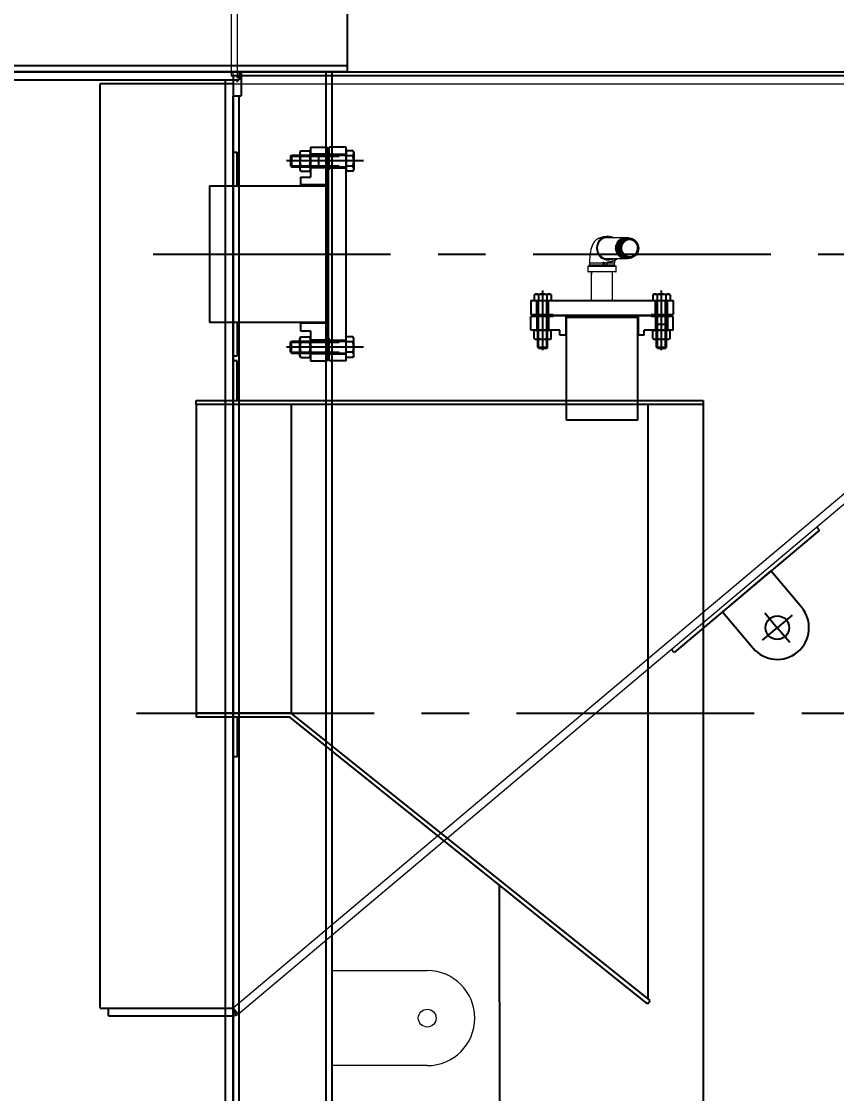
# Model space of a CAD drawing. Extents: x -1889 to 6398, y -470 to 1122.
# Drawn here: x 491.6 to 543, y 352.8 to 420.5 of the extents above; entities that cross this region are included whole.
import ezdxf

# ---------------------------------------------------------------- set-up
doc = ezdxf.new("R2010")
doc.units = 0
doc.header["$LTSCALE"] = 12
doc.header["$MEASUREMENT"] = 0
doc.header["$PDMODE"] = 33
doc.header["$PDSIZE"] = -0.5
for name, pattern in [('CENTER', [2, 1.25, -0.25, 0.25, -0.25]), ('HIDDEN', [0.375, 0.25, -0.125]), ('HIDDEN2', [0.1875, 0.125, -0.0625])]:
    doc.linetypes.add(name, pattern=pattern)
doc.layers.get('Defpoints').update_dxf_attribs({"linetype": 'CONTINUOUS'})
for name, color, linetype in [('12 PIPE', 7, 'CONTINUOUS'), ('3-4-10NC-HHBOLT', 32, 'CONTINUOUS'), ('3-4-10NC-HHNUT', 32, 'CONTINUOUS'), ('4 PIPE', 7, 'CONTINUOUS'), ('4-150-BLIND', 14, 'CONTINUOUS'), ('4-150-RFSO', 14, 'CONTINUOUS'), ('5-8-11NC-HHBOLT', 32, 'CONTINUOUS'), ('5-8-11NC-HHNUT', 32, 'CONTINUOUS'), ('6X20', 3, 'CONTINUOUS'), ('8 PIPE', 7, 'CONTINUOUS'), ('8-150-BLIND', 14, 'CONTINUOUS'), ('8-150-RFSO', 14, 'CONTINUOUS'), ('CENTER', 6, 'CENTER'), ('COVER', 3, 'CONTINUOUS'), ('DIM', 1, 'CONTINUOUS'), ('EXTERNALS', 3, 'CONTINUOUS'), ('REPAD', 7, 'CONTINUOUS'), ('SHELL', 40, 'CONTINUOUS'), ('stack conn.', 191, 'CONTINUOUS')]:
    doc.layers.add(name, color=color, linetype=linetype)
doc.layers.add('Equipment-AM_0', color=7, linetype='CONTINUOUS', lineweight=50)
doc.styles.add('ROMANS', font='ROMANS.shx', dxfattribs={"width": 0.85, "height": 5.76})
doc.styles.get("Standard").update_dxf_attribs({"font": 'sanss___.ttf'})
doc.dimstyles.get("Standard").update_dxf_attribs({"dimtxt": 0.18, "dimasz": 0.18, "dimexe": 0.18, "dimexo": 0.0625, "dimgap": 0.09, "dimtad": 0, "dimtih": 1, "dimtoh": 1, "dimdec": 4, "dimzin": 0, "dimdsep": 46, "dimtxsty": 'Standard', "dimcen": 0.09, "dimadec": 0, "dimazin": 0, "dimtfac": 1, "dimtdec": 4, "dimtofl": 0, "dimtmove": 0, "dimatfit": 3, "dimfxl": 1, "dimtolj": 1, "dimtzin": 0, "dimarcsym": 0})

# ---------------------------------------------------------------- blocks, each defined once
blk = doc.blocks.new('A$C6a165dd2')
at = {"layer": 'COVER'}
for p, q in [((0, -0.25), (0, -0.75)), ((-7.873, -59.617), (-7.873, -59.117))]:
    blk.add_line(p, q, dxfattribs=at)
at = {"layer": 'stack conn.', "lineweight": 18}
for p, q in [((-0.125, 19.75), (-0.125, -0.25)), ((0.25, 19.75), (0.25, -0.25)), ((60.5, -0.25), (0, -0.25)), ((0, -0.75), (60.5, -0.75)), ((60.25, -8.398), (0, -59.117)), ((60.572, -8.78), (0.322, -59.499))]:
    blk.add_line(p, q, dxfattribs=at)
at = {"layer": 'stack conn.'}
for p, q in [((60.625, -0.25), (-0.125, -0.25)), ((-8.408, -59.117), (-8.408, -0.75)), ((0, -0.75), (-8.408, -0.75)), ((-8.408, -59.117), (0, -59.117)), ((0.322, -59.499), (0, -59.117)), ((0, -59.117), (0.171, -59.586)), ((-7.873, -59.617), (0, -59.617))]:
    blk.add_line(p, q, dxfattribs=at)
at = {"layer": 'stack conn.', "linetype": 'HIDDEN2', "ltscale": 0.1}
blk.add_line((0.25, -0.25), (0.25, -0.75), dxfattribs=at)
at = {"layer": 'stack conn.', "lineweight": 18}
blk.add_arc((0, -59.117), 0.5, 270, 310.09095, dxfattribs=at)
blk = doc.blocks.new('*D195')
at = {"layer": 'Defpoints', "color": 0, "transparency": 16777216}
for p in [(667.645, 376.795), (1026.456, 376.795), (511.928, 273.295)]:
    blk.add_point(p, dxfattribs=at)
at = {"layer": 'DIM', "color": 0, "lineweight": -2, "transparency": 16777216}
for p, q in [((673.645, 376.795), (1029.456, 376.795)), ((1026.456, 371.035), (1026.456, 343.27)), ((1026.456, 279.055), (1026.456, 317.213)), ((517.928, 273.295), (1029.456, 273.295))]:
    blk.add_line(p, q, dxfattribs=at)
at = {"layer": 'DIM', "color": 0, "transparency": 16777216}
for points in [[(1025.496, 371.035), (1027.416, 371.035), (1026.456, 376.795)], [(1025.496, 279.055), (1027.416, 279.055), (1026.456, 273.295)]]:
    blk.add_solid(points, dxfattribs=at)
at = {"layer": 'DIM', "color": 0, "transparency": 16777216, "insert": (1026.456, 330.241), "char_height": 5.76, "attachment_point": 5, "style": 'ROMANS'}
blk.add_mtext('\\A1;8\'-7{\\H1x;\\S1/2;}"\\P [103 1/2]', dxfattribs=at)
blk = doc.blocks.new('*D201')
at = {"layer": 'Defpoints', "color": 0, "transparency": 16777216}
for p in [(673.777, 405.795), (511.928, 273.295), (1054.231, 273.295)]:
    blk.add_point(p, dxfattribs=at)
at = {"layer": 'DIM', "color": 0, "lineweight": -2, "transparency": 16777216}
for p, q in [((679.777, 405.795), (1057.231, 405.795)), ((1054.231, 400.035), (1054.231, 373.405)), ((1054.231, 279.055), (1054.231, 347.348)), ((517.928, 273.295), (1057.231, 273.295))]:
    blk.add_line(p, q, dxfattribs=at)
at = {"layer": 'DIM', "color": 0, "transparency": 16777216}
for points in [[(1053.271, 400.035), (1055.191, 400.035), (1054.231, 405.795)], [(1053.271, 279.055), (1055.191, 279.055), (1054.231, 273.295)]]:
    blk.add_solid(points, dxfattribs=at)
at = {"layer": 'DIM', "color": 0, "transparency": 16777216, "char_height": 5.76, "attachment_point": 5, "style": 'ROMANS'}
for s, insert in [('\\A1;11\'-0{\\H1x;\\S1/2;}"', (1054.231, 368.056)), ('\\A1;[132 1/2]', (1054.231, 355.028))]:
    blk.add_mtext(s, dxfattribs=dict(at, insert=insert))
blk = doc.blocks.new('*D205')
at = {"layer": 'Defpoints', "color": 0, "transparency": 16777216}
for p in [(504.928, 417.295), (1075.404, 417.295), (511.928, 273.295)]:
    blk.add_point(p, dxfattribs=at)
at = {"layer": 'DIM', "color": 0, "lineweight": -2, "transparency": 16777216}
for p, q in [((510.928, 417.295), (1078.404, 417.295)), ((1075.404, 411.535), (1075.404, 279.055)), ((517.928, 273.295), (1078.404, 273.295)), ((1075.404, 273.295), (1075.404, 260.498)), ((1075.404, 260.498), (1069.644, 260.498))]:
    blk.add_line(p, q, dxfattribs=at)
at = {"layer": 'DIM', "color": 0, "transparency": 16777216}
for points in [[(1074.444, 411.535), (1076.364, 411.535), (1075.404, 417.295)], [(1074.444, 279.055), (1076.364, 279.055), (1075.404, 273.295)]]:
    blk.add_solid(points, dxfattribs=at)
at = {"layer": 'DIM', "color": 0, "transparency": 16777216, "char_height": 5.76, "attachment_point": 5, "style": 'ROMANS'}
for s, insert in [('\\A1;12\'-0"', (1056.794, 264.887)), ('\\A1;[144]', (1056.794, 255.15))]:
    blk.add_mtext(s, dxfattribs=dict(at, insert=insert))
blk = doc.blocks.new('*D208')
at = {"layer": 'Defpoints', "color": 0, "transparency": 16777216}
for p in [(505.303, 488.668), (384.928, 465.163), (505.303, 417.295)]:
    blk.add_point(p, dxfattribs=at)
at = {"layer": 'DIM', "color": 0, "lineweight": -2, "transparency": 16777216}
for p, q in [((384.928, 471.163), (384.928, 491.668)), ((505.303, 423.295), (505.303, 491.668)), ((390.688, 488.668), (425.271, 488.668)), ((499.543, 488.668), (464.96, 488.668))]:
    blk.add_line(p, q, dxfattribs=at)
at = {"layer": 'DIM', "color": 0, "transparency": 16777216}
for points in [[(390.688, 489.628), (390.688, 487.708), (384.928, 488.668)], [(499.543, 489.628), (499.543, 487.708), (505.303, 488.668)]]:
    blk.add_solid(points, dxfattribs=at)
at = {"layer": 'DIM', "color": 0, "transparency": 16777216, "char_height": 5.76, "attachment_point": 5, "style": 'ROMANS'}
for s, insert in [('\\A1;10\'-0{\\H1x;\\S3/8;}"', (445.115, 496.348)), ('\\A1;[120 3/8]\\P(ROOF)', (445.115, 477.971))]:
    blk.add_mtext(s, dxfattribs=dict(at, insert=insert))
blk = doc.blocks.new('A$C5abb7c81')
at = {"layer": '3-4-10NC-HHBOLT'}
for p, q in [((-6.438, 1.608), (-6.525, 1.558)), ((-6.525, 1.558), (-6.525, 1.125)), ((-6.438, 1.608), (-5.312, 1.608)), ((-6.2, 1.558), (-6.2, 1.125)), ((-5.55, 1.558), (-5.55, 1.125)), ((-5.312, 1.608), (-5.225, 1.558)), ((-5.225, 1.558), (-5.225, 1.125)), ((5.312, 1.608), (5.225, 1.558)), ((5.225, 1.558), (5.225, 1.125)), ((6.438, 1.608), (5.312, 1.608)), ((5.55, 1.558), (5.55, 1.125)), ((6.2, 1.558), (6.2, 1.125)), ((6.438, 1.608), (6.525, 1.558)), ((6.525, 1.558), (6.525, 1.125)), ((-6.525, 1.125), (-5.225, 1.125)), ((-6.25, -2.315), (-6.25, 1.125)), ((-5.5, -2.315), (-5.5, 1.125)), ((6.525, 1.125), (5.225, 1.125)), ((5.5, -2.315), (5.5, 1.125)), ((6.25, -2.315), (6.25, 1.125)), ((-6.19, -0.625), (-5.56, -0.625)), ((-6.25, -2.315), (-5.5, -2.315)), ((-6.19, -2.375), (-6.25, -2.315)), ((-6.19, -2.375), (-5.56, -2.375)), ((-5.56, -2.375), (-5.5, -2.315)), ((5.56, -2.375), (5.5, -2.315)), ((6.25, -2.315), (5.5, -2.315)), ((6.19, -2.375), (5.56, -2.375)), ((6.19, -2.375), (6.25, -2.315))]:
    blk.add_line(p, q, dxfattribs=at)
at = {"layer": '3-4-10NC-HHBOLT', "linetype": 'HIDDEN'}
for p, q in [((-6.19, -2.315), (-6.19, 1.125)), ((-5.56, -2.315), (-5.56, 1.125)), ((5.56, -2.315), (5.56, 1.125)), ((6.19, -2.315), (6.19, 1.125))]:
    blk.add_line(p, q, dxfattribs=at)
at = {"layer": '3-4-10NC-HHBOLT'}
for centre, radius, start, end in [((-6.362, 1.32), 0.288, 55.61575, 124.38425), ((-5.875, 0.533), 1.075, 72.41205, 107.58795), ((-5.388, 1.32), 0.288, 55.61575, 124.38425), ((5.388, 1.32), 0.288, 55.61575, 124.38425), ((5.875, 0.533), 1.075, 72.41205, 107.58795), ((6.362, 1.32), 0.288, 55.61575, 124.38425)]:
    blk.add_arc(centre, radius, start, end, dxfattribs=at)
at = {"layer": '3-4-10NC-HHNUT'}
for p, q in [((-6.525, -1.175), (-6.438, -1.125)), ((-6.525, -1.74), (-6.525, -1.175)), ((-6.438, -1.125), (-5.312, -1.125)), ((-6.2, -1.74), (-6.2, -1.175)), ((-5.55, -1.74), (-5.55, -1.175)), ((-5.225, -1.175), (-5.312, -1.125)), ((-5.225, -1.74), (-5.225, -1.175)), ((5.225, -1.175), (5.312, -1.125)), ((5.225, -1.74), (5.225, -1.175)), ((6.438, -1.125), (5.312, -1.125)), ((5.55, -1.74), (5.55, -1.175)), ((6.2, -1.74), (6.2, -1.175)), ((6.525, -1.175), (6.438, -1.125)), ((6.525, -1.74), (6.525, -1.175)), ((-6.525, -1.74), (-6.438, -1.79)), ((-6.438, -1.79), (-5.312, -1.79)), ((-5.225, -1.74), (-5.312, -1.79)), ((5.225, -1.74), (5.312, -1.79)), ((6.438, -1.79), (5.312, -1.79)), ((6.525, -1.74), (6.438, -1.79))]:
    blk.add_line(p, q, dxfattribs=at)
for centre, radius, start, end in [((-6.362, -1.413), 0.288, 55.61575, 124.38425), ((-5.875, -2.2), 1.075, 72.41205, 107.58795), ((-5.388, -1.413), 0.288, 55.61575, 124.38425), ((5.388, -1.413), 0.288, 55.61575, 124.38425), ((5.875, -2.2), 1.075, 72.41205, 107.58795), ((6.362, -1.413), 0.288, 55.61575, 124.38425), ((-6.362, -1.502), 0.288, 235.61575, 304.38425), ((-5.875, -0.715), 1.075, 252.41205, 287.58795), ((-5.388, -1.502), 0.288, 235.61575, 304.38425), ((5.388, -1.502), 0.288, 235.61575, 304.38425), ((5.875, -0.715), 1.075, 252.41205, 287.58795), ((6.362, -1.502), 0.288, 235.61575, 304.38425)]:
    blk.add_arc(centre, radius, start, end, dxfattribs=at)
at = {"layer": '8-150-BLIND'}
for p, q in [((-6.75, 1.125), (-6.75, 0.062)), ((6.75, 1.125), (-6.75, 1.125)), ((-6.312, 0.062), (-6.312, 1.125)), ((-5.438, 0.062), (-5.438, 1.125)), ((5.438, 0.062), (5.438, 1.125)), ((6.312, 0.062), (6.312, 1.125)), ((6.75, 1.125), (6.75, 0.062)), ((-5.312, 0.062), (-6.75, 0.062)), ((-5.312, 0.062), (-5.312, 0)), ((5.312, 0), (-5.312, 0)), ((5.312, 0.062), (5.312, 0)), ((6.75, 0.062), (5.312, 0.062))]:
    blk.add_line(p, q, dxfattribs=at)
at = {"layer": '8-150-RFSO'}
blk.add_line((-5.312, 0), (5.312, 0), dxfattribs=at)
at = {"layer": 'CENTER'}
for p, q in [((-5.875, 2.223), (-5.875, -2.637)), ((5.875, 2.223), (5.875, -2.637))]:
    blk.add_line(p, q, dxfattribs=at)
blk = doc.blocks.new('HEAD LIFT 5000')
at = {"layer": 'CENTER'}
for p in [(0, 4.23), (-1.23, 3), (1.23, 3), (0, 1.77)]:
    blk.add_line(p, (0, 3), dxfattribs=at)
at = {"layer": 'EXTERNALS'}
for p, q in [((-2, 3), (-2, 0)), ((2, 0), (2, 3)), ((-2, 0), (2, 0))]:
    blk.add_line(p, q, dxfattribs=at)
blk.add_circle((0, 3), 0.75, dxfattribs=at)
blk.add_arc((0, 3), 2, 0, 180, dxfattribs=at)

msp = doc.modelspace()

# ---------------------------------------------------------------- linework, layer by layer
at = {"layer": '12 PIPE'}
for p, q in [((534.59256, 396.54539), (534.59256, 294.1752)), ((521.71071, 365.96716), (521.84256, 294.1752))]:
    msp.add_line(p, q, dxfattribs=at)
at = {"layer": '4 PIPE'}
for p, q in [((525.96756, 395.29539), (525.96756, 401.79539)), ((530.46756, 401.79539), (525.96756, 401.79539)), ((530.46756, 395.29539), (530.46756, 401.79539)), ((530.46756, 395.29539), (525.96756, 395.29539))]:
    msp.add_line(p, q, dxfattribs=at)
at = {"layer": '4-150-BLIND'}
for p, q in [((523.71756, 402.85789), (532.71756, 402.85789)), ((523.71756, 402.85789), (523.71756, 401.98289)), ((524.09256, 401.98289), (524.09256, 402.85789)), ((524.84256, 401.98289), (524.84256, 402.85789)), ((531.59256, 401.98289), (531.59256, 402.85789)), ((532.34256, 401.98289), (532.34256, 402.85789)), ((532.71756, 402.85789), (532.71756, 401.98289)), ((523.71756, 401.98289), (525.12381, 401.98289)), ((525.12381, 401.98289), (525.12381, 401.92039)), ((525.12381, 401.92039), (531.31131, 401.92039)), ((531.31131, 401.98289), (532.71756, 401.98289)), ((531.31131, 401.98289), (531.31131, 401.92039))]:
    msp.add_line(p, q, dxfattribs=at)
at = {"layer": '4-150-RFSO'}
for p, q in [((523.71756, 400.98289), (523.71756, 401.85789)), ((525.12381, 401.85789), (523.71756, 401.85789)), ((524.09256, 401.85789), (524.09256, 400.98289)), ((524.84256, 401.85789), (524.84256, 400.98289)), ((531.31131, 401.92039), (525.12381, 401.92039)), ((525.12381, 401.85789), (525.12381, 401.92039)), ((525.93256, 401.92039), (525.93256, 400.67039)), ((530.50256, 401.92039), (530.50256, 400.67039)), ((531.31131, 401.85789), (531.31131, 401.92039)), ((532.71756, 401.85789), (531.31131, 401.85789)), ((531.59256, 401.85789), (531.59256, 400.98289)), ((532.34256, 401.85789), (532.34256, 400.98289)), ((532.71756, 400.98289), (532.71756, 401.85789)), ((525.56131, 400.98289), (523.71756, 400.98289)), ((525.56131, 400.67039), (525.56131, 400.98289)), ((532.71756, 400.98289), (530.87381, 400.98289)), ((530.87381, 400.67039), (530.87381, 400.98289)), ((525.96756, 400.67039), (525.56131, 400.67039)), ((530.87381, 400.67039), (530.46756, 400.67039))]:
    msp.add_line(p, q, dxfattribs=at)
at = {"layer": '5-8-11NC-HHBOLT'}
for p, q in [((523.99881, 403.26089), (523.92629, 403.21902)), ((523.92629, 403.21902), (523.92629, 402.85789)), ((523.92629, 402.85789), (525.00882, 402.85789)), ((523.99881, 403.26089), (524.93631, 403.26089)), ((524.15506, 399.91199), (524.15506, 402.85789)), ((524.19692, 403.21902), (524.19692, 402.85789)), ((524.73819, 403.21902), (524.73819, 402.85789)), ((524.78006, 399.91199), (524.78006, 402.85789)), ((524.93631, 403.26089), (525.00882, 403.21902)), ((525.00882, 403.21902), (525.00882, 402.85789)), ((531.49881, 403.26089), (531.42629, 403.21902)), ((531.42629, 403.21902), (531.42629, 402.85789)), ((531.42629, 402.85789), (532.50882, 402.85789)), ((531.49881, 403.26089), (532.43631, 403.26089)), ((531.65506, 399.91199), (531.65506, 402.85789)), ((531.69692, 403.21902), (531.69692, 402.85789)), ((532.23819, 403.21902), (532.23819, 402.85789)), ((532.28006, 399.91199), (532.28006, 402.85789)), ((532.43631, 403.26089), (532.50882, 403.21902)), ((532.50882, 403.21902), (532.50882, 402.85789)), ((531.70916, 401.35789), (532.22596, 401.35789)), ((524.15506, 399.91199), (524.78006, 399.91199)), ((524.20916, 399.85789), (524.15506, 399.91199)), ((524.20916, 399.85789), (524.72596, 399.85789)), ((524.72596, 399.85789), (524.78006, 399.91199)), ((531.65506, 399.91199), (532.28006, 399.91199)), ((531.70916, 399.85789), (531.65506, 399.91199)), ((531.70916, 399.85789), (532.22596, 399.85789)), ((532.22596, 399.85789), (532.28006, 399.91199))]:
    msp.add_line(p, q, dxfattribs=at)
at = {"layer": '5-8-11NC-HHBOLT', "linetype": 'HIDDEN'}
for p, q in [((524.20916, 399.91199), (524.20916, 402.85789)), ((524.72596, 399.91199), (524.72596, 402.85789)), ((531.70916, 399.91199), (531.70916, 402.85789)), ((532.22596, 399.91199), (532.22596, 402.85789))]:
    msp.add_line(p, q, dxfattribs=at)
at = {"layer": '5-8-11NC-HHBOLT'}
for centre, radius, start, end in [((524.06161, 403.02128), 0.23961, 55.6157525, 124.3842475), ((524.46756, 402.36526), 0.89563, 72.4120462, 107.5879538), ((524.87351, 403.02128), 0.23961, 55.6157525, 124.3842475), ((531.56161, 403.02128), 0.23961, 55.6157525, 124.3842475), ((531.96756, 402.36526), 0.89563, 72.4120462, 107.5879538), ((532.37351, 403.02128), 0.23961, 55.6157525, 124.3842475)]:
    msp.add_arc(centre, radius, start, end, dxfattribs=at)
at = {"layer": '5-8-11NC-HHNUT'}
for p, q in [((523.92629, 400.94102), (523.99881, 400.98289)), ((523.92629, 400.46576), (523.92629, 400.94102)), ((523.99881, 400.98289), (524.93631, 400.98289)), ((524.19692, 400.46576), (524.19692, 400.94102)), ((524.73819, 400.46576), (524.73819, 400.94102)), ((525.00882, 400.94102), (524.93631, 400.98289)), ((525.00882, 400.46576), (525.00882, 400.94102)), ((531.42629, 400.94102), (531.49881, 400.98289)), ((531.42629, 400.46576), (531.42629, 400.94102)), ((531.49881, 400.98289), (532.43631, 400.98289)), ((531.69692, 400.46576), (531.69692, 400.94102)), ((532.23819, 400.46576), (532.23819, 400.94102)), ((532.50882, 400.94102), (532.43631, 400.98289)), ((532.50882, 400.46576), (532.50882, 400.94102)), ((523.92629, 400.46576), (523.99881, 400.42389)), ((523.99881, 400.42389), (524.93631, 400.42389)), ((525.00882, 400.46576), (524.93631, 400.42389)), ((531.42629, 400.46576), (531.49881, 400.42389)), ((531.49881, 400.42389), (532.43631, 400.42389)), ((532.50882, 400.46576), (532.43631, 400.42389))]:
    msp.add_line(p, q, dxfattribs=at)
for centre, radius, start, end in [((524.06161, 400.74328), 0.23961, 55.6157525, 124.3842475), ((524.46756, 400.08726), 0.89563, 72.4120462, 107.5879538), ((524.87351, 400.74328), 0.23961, 55.6157525, 124.3842475), ((531.56161, 400.74328), 0.23961, 55.6157525, 124.3842475), ((531.96756, 400.08726), 0.89563, 72.4120462, 107.5879538), ((532.37351, 400.74328), 0.23961, 55.6157525, 124.3842475), ((524.06161, 400.6635), 0.23961, 235.6157525, 304.3842475), ((524.46756, 401.31952), 0.89563, 252.4120462, 287.5879538), ((524.87351, 400.6635), 0.23961, 235.6157525, 304.3842475), ((531.56161, 400.6635), 0.23961, 235.6157525, 304.3842475), ((531.96756, 401.31952), 0.89563, 252.4120462, 287.5879538), ((532.37351, 400.6635), 0.23961, 235.6157525, 304.3842475)]:
    msp.add_arc(centre, radius, start, end, dxfattribs=at)
at = {"layer": '6X20'}
for p, q in [((512.12783, 417.67039), (318.92783, 417.67039)), ((512.12783, 417.29539), (318.92783, 417.29539)), ((505.42783, 417.29539), (511.17783, 417.29539)), ((505.42783, 417.29539), (505.42783, 415.79539)), ((510.80283, 273.79539), (510.80283, 417.29539)), ((511.17783, 273.79539), (511.17783, 417.29539)), ((504.92783, 273.79539), (504.92783, 415.79539)), ((504.92783, 415.79539), (505.42783, 415.79539)), ((505.30283, 273.79539), (505.30283, 415.79539))]:
    msp.add_line(p, q, dxfattribs=at)
at = {"layer": '8 PIPE'}
for p, q in [((503.42783, 410.10789), (503.42783, 401.48289)), ((503.42783, 410.10789), (510.80283, 410.10789)), ((510.80283, 410.10789), (510.80283, 401.48289)), ((503.42783, 401.48289), (510.80283, 401.48289))]:
    msp.add_line(p, q, dxfattribs=at)
at = {"layer": '8-150-RFSO'}
for p, q in [((509.80283, 412.54539), (509.80283, 410.63914)), ((509.80283, 412.54539), (510.86533, 412.54539)), ((510.86533, 412.54539), (510.86533, 411.10789)), ((510.86533, 412.10789), (509.80283, 412.10789)), ((510.86533, 411.23289), (509.80283, 411.23289)), ((510.86533, 411.10789), (510.92783, 411.10789)), ((510.92783, 411.10789), (510.92783, 400.48289)), ((509.17783, 410.63914), (509.80283, 410.63914)), ((509.17783, 410.63914), (509.17783, 410.10789)), ((510.92783, 410.15539), (509.17783, 410.15539)), ((509.17783, 401.48289), (509.17783, 400.95164)), ((510.92783, 401.43539), (509.17783, 401.43539)), ((509.17783, 400.95164), (509.80283, 400.95164)), ((509.80283, 400.95164), (509.80283, 399.04539)), ((510.86533, 400.35789), (509.80283, 400.35789)), ((510.86533, 400.48289), (510.86533, 399.04539)), ((510.86533, 400.48289), (510.92783, 400.48289)), ((510.86533, 399.48289), (509.80283, 399.48289)), ((509.80283, 399.04539), (510.86533, 399.04539))]:
    msp.add_line(p, q, dxfattribs=at)
at = {"layer": 'CENTER'}
for p, q in [((511.11333, 411.67039), (509.55483, 411.67039)), ((499.8668, 405.79539), (649.77729, 405.79539)), ((524.46756, 399.7314), (524.46756, 403.50008)), ((531.96756, 399.7314), (531.96756, 403.50008)), ((511.11333, 399.92039), (509.55483, 399.92039)), ((498.82517, 376.79539), (619.64544, 376.79539))]:
    msp.add_line(p, q, dxfattribs=at)
at = {"layer": 'COVER'}
for p, q in [((512.12783, 423.54539), (512.12783, 417.29539)), ((502.59256, 396.29539), (502.59256, 396.54539)), ((502.59256, 396.54539), (534.59256, 396.54539)), ((534.59256, 396.29539), (502.59256, 396.29539)), ((502.59256, 396.29539), (502.59256, 376.79539)), ((508.59256, 396.29539), (508.59256, 376.79539)), ((531.11464, 396.29539), (531.11464, 358.75472)), ((534.59256, 396.54539), (534.59256, 396.29539)), ((508.59256, 376.79539), (502.59256, 376.79539)), ((502.59256, 376.79539), (502.59256, 376.54539)), ((508.50477, 376.54539), (502.59256, 376.54539)), ((531.08917, 358.45481), (508.50477, 376.54539)), ((531.24546, 358.64993), (508.59256, 376.79539)), ((531.08917, 358.45481), (531.24546, 358.64993))]:
    msp.add_line(p, q, dxfattribs=at)
at = {"layer": 'Equipment-AM_0', "lineweight": 18}
for p, q in [((529.70943, 406.82539), (528.47785, 406.82539)), ((528.61007, 406.82539), (528.57331, 406.83213)), ((529.82861, 406.81425), (529.73249, 406.81976)), ((529.7889, 406.82026), (529.78777, 406.8204)), ((529.8822, 406.80078), (529.8056, 406.81065)), ((529.80993, 406.81757), (529.80764, 406.81786)), ((529.84938, 406.81043), (529.81537, 406.81588)), ((529.83096, 406.81488), (529.82866, 406.81518)), ((529.91255, 406.80219), (529.84857, 406.80913)), ((529.85198, 406.8122), (529.8497, 406.81249)), ((529.88214, 406.80078), (529.85586, 406.80456)), ((529.87963, 406.80047), (529.86418, 406.8043)), ((529.88773, 406.79553), (529.86782, 406.79904)), ((529.87302, 406.80951), (529.87073, 406.8098)), ((529.97582, 406.79547), (529.88251, 406.80082)), ((529.89405, 406.80682), (529.89176, 406.80712)), ((529.92968, 406.79633), (529.89598, 406.80275)), ((529.91508, 406.80414), (529.91279, 406.80443)), ((529.9361, 406.80145), (529.9338, 406.80174)), ((529.95714, 406.79876), (529.95485, 406.79905)), ((529.99659, 406.79168), (529.96358, 406.79698)), ((529.97817, 406.79608), (529.97588, 406.79637)), ((529.98787, 406.79308), (530.0703, 406.77242)), ((529.9992, 406.79339), (529.99691, 406.79368)), ((529.07318, 406.12889), (529.07209, 406.16075)), ((529.45573, 405.7715), (529.45518, 405.77218)), ((529.89701, 405.53246), (529.99294, 405.55258)), ((529.89975, 405.53612), (529.98712, 405.54218)), ((529.91403, 405.53711), (529.96291, 405.54811)), ((529.92728, 405.53803), (530.04279, 405.56047)), ((529.93902, 405.53532), (529.96589, 405.53993)), ((529.96619, 405.53817), (529.96848, 405.53846)), ((529.98722, 405.54086), (529.98951, 405.54115)), ((527.32206, 405.01289), (527.32206, 404.69789)), ((528.43745, 405.01289), (527.32206, 405.01289)), ((527.35206, 405.04289), (528.30471, 405.04289)), ((527.42706, 405.23883), (527.42706, 405.10289)), ((527.42706, 405.23883), (528.28805, 405.23883)), ((527.42706, 405.10289), (528.28805, 405.10289)), ((528.28805, 405.10289), (528.28805, 405.23883)), ((528.28805, 405.23883), (528.3198, 405.23883)), ((528.28805, 405.10289), (528.3198, 405.10289)), ((528.2986, 405.04289), (528.29524, 405.04541)), ((528.3198, 405.23883), (528.3198, 405.10289)), ((528.32512, 405.07415), (528.3761, 405.28173)), ((528.32512, 405.07415), (528.32686, 405.0754)), ((528.4144, 405.27687), (528.36607, 405.08006)), ((529.11306, 405.01289), (528.43745, 405.01289)), ((528.47785, 405.51039), (529.70943, 405.51039)), ((528.50117, 405.27239), (528.57852, 405.27239)), ((528.5013, 405.08006), (528.54853, 405.27239)), ((528.52175, 405.07996), (528.569, 405.27239)), ((528.5304, 405.10289), (528.52738, 405.10289)), ((528.5304, 405.1152), (528.5304, 405.10289)), ((528.5304, 405.10289), (529.00806, 405.10289)), ((528.54934, 405.04289), (528.55086, 405.04289)), ((528.55086, 405.04289), (529.08306, 405.04289)), ((528.56076, 405.23883), (529.00806, 405.23883)), ((529.00806, 405.10289), (529.00806, 405.23883)), ((529.11306, 404.69789), (529.11306, 405.01289)), ((529.74994, 405.51717), (529.83991, 405.52341)), ((529.79101, 405.51643), (529.81867, 405.52117)), ((529.79795, 405.51668), (529.80024, 405.51697)), ((529.81898, 405.51936), (529.82127, 405.51965)), ((529.84001, 405.52205), (529.8423, 405.52234)), ((529.84489, 405.52548), (529.90282, 405.53244)), ((529.86104, 405.52474), (529.86332, 405.52503)), ((529.88206, 405.52742), (529.88436, 405.52771)), ((529.9031, 405.53011), (529.90539, 405.5304)), ((529.92412, 405.5328), (529.92642, 405.53309)), ((529.94516, 405.53548), (529.94744, 405.53577)), ((527.32206, 404.69789), (529.11306, 404.69789)), ((529.08306, 404.66789), (527.35206, 404.66789)), ((527.56006, 404.66789), (527.56006, 404.51289)), ((527.56006, 402.85789), (527.56006, 404.66789)), ((528.87506, 402.85789), (528.87506, 404.66789))]:
    msp.add_line(p, q, dxfattribs=at)
at = {"layer": 'Equipment-AM_0', "lineweight": 18, "flags": 128}
for points in [[(528.92787, 406.82539), (528.87406, 406.85228), (528.78104, 406.88639), (528.68438, 406.90711), (528.58589, 406.91405), (528.4874, 406.90711), (528.39074, 406.88639), (528.29772, 406.85228), (528.21006, 406.80543), (528.12941, 406.7467), (528.05726, 406.67719), (527.99496, 406.59819), (527.94366, 406.51117), (527.90433, 406.41776), (527.8777, 406.3197), (527.86425, 406.21881), (527.86425, 406.11697), (527.8777, 406.01608), (527.90433, 405.91801), (527.94366, 405.8246), (527.99496, 405.73759), (528.05726, 405.65859), (528.12941, 405.58908), (528.21006, 405.53035), (528.29772, 405.4835), (528.39074, 405.44939), (528.4874, 405.42867), (528.58589, 405.42172), (528.58589, 405.42172)], [(527.74806, 406.6021), (527.72601, 406.57371), (527.6771, 406.49809), (527.63285, 406.41569), (527.59196, 406.32315), (527.55326, 406.21477), (527.51708, 406.08592), (527.48765, 405.94962), (527.46585, 405.81714), (527.4498, 405.68708), (527.43837, 405.55774), (527.43101, 405.42842), (527.42745, 405.29905), (527.42706, 405.23883)], [(528.69978, 406.82539), (528.61507, 406.8376), (528.52004, 406.8376), (528.42602, 406.82332), (528.33502, 406.79508), (528.24897, 406.75347), (528.16972, 406.69938), (528.09894, 406.63396), (528.03815, 406.55861), (527.98865, 406.47493), (527.95148, 406.3847), (527.92744, 406.28986), (527.91705, 406.19241), (527.92052, 406.09445), (527.93778, 405.99804), (527.96846, 405.90526), (528.01192, 405.81808), (528.06721, 405.73835), (528.13317, 405.66777), (528.20839, 405.60786), (528.29126, 405.55988), (528.38002, 405.52486), (528.47278, 405.50354), (528.56755, 405.49639), (528.56755, 405.49639)], [(528.47785, 406.82539), (528.47327, 406.82537), (528.40058, 406.82054)], [(529.10705, 406.37058), (529.08304, 406.26073), (529.07759, 406.14818)], [(529.81755, 405.52182), (529.76967, 405.51382), (529.66349, 405.51462), (529.55593, 405.53425), (529.45594, 405.57107), (529.36068, 405.62613), (529.27809, 405.69484), (529.20582, 405.77915), (529.14989, 405.87201), (529.1087, 405.97607), (529.08568, 406.08262), (529.08017, 406.19471), (529.09261, 406.30294), (529.12335, 406.41042), (529.1698, 406.50813), (529.23328, 406.59888), (529.30844, 406.67505), (529.39744, 406.73882), (529.4809, 406.78017), (529.57132, 406.80893), (529.66282, 406.82326), (529.75741, 406.82346), (529.7886, 406.81838)], [(529.8054, 406.81003), (529.7359, 406.82228), (529.59584, 406.81164), (529.46156, 406.76915), (529.33976, 406.69692), (529.23646, 406.59857), (529.15683, 406.47892), (529.10485, 406.34393), (529.08307, 406.20027), (529.09266, 406.05505), (529.13314, 405.91546), (529.20251, 405.78838), (529.29743, 405.68014), (529.41123, 405.59746)], [(529.15262, 406.4298), (529.11842, 406.3234), (529.10238, 406.21245)], [(529.821, 405.52189), (529.76573, 405.51508), (529.65706, 405.52057), (529.5538, 405.54402), (529.45297, 405.58612), (529.363, 405.64333), (529.2813, 405.7173), (529.21472, 405.80184), (529.16132, 405.89936), (529.12557, 406.00169), (529.10644, 406.11177), (529.10551, 406.22038), (529.12275, 406.33061), (529.1567, 406.43324), (529.20832, 406.5312), (529.27326, 406.61628), (529.35339, 406.6909), (529.44196, 406.74883), (529.5415, 406.7917), (529.64366, 406.81593), (529.75134, 406.8222), (529.80967, 406.81536)], [(529.20738, 406.56938), (529.14892, 406.47449), (529.10705, 406.37058)], [(529.80982, 406.81268), (529.78375, 406.81793), (529.64397, 406.81347), (529.50862, 406.77709), (529.38448, 406.71055), (529.27768, 406.61721), (529.19355, 406.50167), (529.13632, 406.36965), (529.10878, 406.22769), (529.11237, 406.08281), (529.14695, 405.94219), (529.21078, 405.81277), (529.30079, 405.70095), (529.41254, 405.61228), (529.54051, 405.55108), (529.67844, 405.52044), (529.81951, 405.52184), (529.8849, 405.53771)], [(529.13322, 406.27577), (529.12517, 406.16433), (529.13571, 406.05301)], [(529.84216, 405.52402), (529.75891, 405.51737), (529.65404, 405.5272), (529.54929, 405.55576), (529.45343, 405.60066), (529.3637, 405.66319), (529.2876, 405.73811), (529.22294, 405.82758), (529.17514, 405.9241), (529.14279, 406.03042), (529.12861, 406.13765), (529.13217, 406.24885), (529.15317, 406.35471), (529.19219, 406.45825), (529.24596, 406.5508), (529.31598, 406.635), (529.3964, 406.7038), (529.48948, 406.75916), (529.58743, 406.79643), (529.69301, 406.81669), (529.79739, 406.81823), (529.83064, 406.81286)], [(529.20358, 406.48602), (529.15962, 406.38407), (529.13322, 406.27577)], [(529.80751, 406.81273), (529.69204, 406.81411), (529.55589, 406.78383), (529.42964, 406.72308), (529.31958, 406.63488), (529.23114, 406.52363), (529.16879, 406.39479), (529.13561, 406.25477), (529.13324, 406.1105), (529.16189, 405.96911), (529.22013, 405.8376), (529.3051, 405.72245), (529.41267, 405.62939), (529.5375, 405.56298), (529.69093, 405.52415), (529.8489, 405.52562), (529.89089, 405.53707)], [(529.16999, 406.33754), (529.15146, 406.22796), (529.15139, 406.11663)], [(529.88971, 405.53092), (529.86015, 405.52463), (529.75535, 405.52079), (529.6484, 405.53547), (529.54822, 405.56744), (529.45196, 405.61763), (529.36763, 405.68183), (529.29285, 405.76188), (529.23383, 405.85107), (529.1889, 405.95197), (529.1618, 406.05612), (529.15174, 406.1665), (529.15955, 406.27387), (529.18545, 406.38128), (529.22725, 406.47976), (529.28614, 406.5721), (529.35716, 406.65057), (529.44235, 406.71742), (529.53454, 406.76703), (529.63636, 406.80083), (529.73926, 406.81598), (529.84618, 406.81291), (529.87519, 406.80692)], [(529.27086, 406.61662), (529.20394, 406.52851), (529.15262, 406.4298)], [(529.73353, 406.80917), (529.62006, 406.79414), (529.47521, 406.7345), (529.3493, 406.63942), (529.25023, 406.51489), (529.18423, 406.36872), (529.1555, 406.21003), (529.16588, 406.04875), (529.21473, 405.89499), (529.29904, 405.75833), (529.4136, 405.64734), (529.55129, 405.56894), (529.70352, 405.52801), (529.86084, 405.5271), (529.89707, 405.53641)], [(529.2596, 406.53872), (529.20639, 406.44216), (529.16999, 406.33754)], [(529.21246, 406.39717), (529.18374, 406.29048), (529.17314, 406.18021)], [(529.89976, 405.53208), (529.85651, 405.5248), (529.74906, 405.52548), (529.6462, 405.54412), (529.54498, 405.58126), (529.45385, 405.63379), (529.37019, 405.70322), (529.30101, 405.78373), (529.2443, 405.87763), (529.20481, 405.97706), (529.18139, 406.08485), (529.176, 406.19199), (529.18846, 406.30153), (529.21772, 406.40431), (529.26461, 406.50324), (529.32518, 406.59005), (529.40115, 406.66722), (529.48615, 406.72828), (529.58259, 406.77497), (529.68238, 406.80337), (529.78835, 406.8143), (529.89162, 406.80684), (529.90595, 406.80323)], [(529.6254, 406.78376), (529.50576, 406.73657), (529.37904, 406.64381), (529.27866, 406.5213), (529.21092, 406.37674), (529.18007, 406.21918), (529.18814, 406.05845), (529.23464, 405.90463), (529.31668, 405.76732), (529.42919, 405.65509), (529.56519, 405.57499), (529.56877, 405.57397)], [(529.20091, 406.24316), (529.19821, 406.13281), (529.21384, 406.02352)], [(529.2604, 406.4541), (529.22185, 406.35132), (529.20091, 406.24316)], [(529.9051, 405.53273), (529.84998, 405.52587), (529.7461, 405.531), (529.64158, 405.5546), (529.54515, 405.59472), (529.45404, 405.65251), (529.37587, 405.72312), (529.30838, 405.80857), (529.25723, 405.90172), (529.22093, 406.00523), (529.20252, 406.11042), (529.20144, 406.22031), (529.2178, 406.3257), (529.25202, 406.42958), (529.30124, 406.52328), (529.36685, 406.60944), (529.44335, 406.68087), (529.53289, 406.73959), (529.62799, 406.78068), (529.73132, 406.80532), (529.83423, 406.81144), (529.89378, 406.80453)], [(529.33844, 406.65916), (529.26378, 406.57863), (529.20358, 406.48602)], [(529.77849, 406.80319), (529.68153, 406.79329), (529.5363, 406.73848), (529.40883, 406.64803), (529.30715, 406.52757), (529.23769, 406.38465), (529.20479, 406.22824), (529.21055, 406.0681), (529.25469, 405.91425), (529.33447, 405.77633), (529.44492, 405.66292), (529.5792, 405.58113), (529.72897, 405.53608)], [(529.3203, 406.58741), (529.25844, 406.49713), (529.21246, 406.39717)], [(529.23458, 406.30486), (529.22147, 406.19583), (529.22663, 406.086)], [(529.94289, 405.53598), (529.84663, 405.52819), (529.7405, 405.53801), (529.64035, 405.56518), (529.5433, 405.61049), (529.45746, 405.67016), (529.38038, 405.74587), (529.31847, 405.83131), (529.26998, 405.9289), (529.23894, 406.03048), (529.22447, 406.13896), (529.22774, 406.24525), (529.24886, 406.35238), (529.28603, 406.45138), (529.34031, 406.54509), (529.40714, 406.62565), (529.48842, 406.69535), (529.57731, 406.74837), (529.67636, 406.7862), (529.77725, 406.80569), (529.88285, 406.80737), (529.91478, 406.80225)], [(529.71576, 406.79296), (529.7122, 406.79265), (529.56683, 406.74025), (529.43866, 406.65209), (529.33573, 406.5337), (529.26454, 406.39245), (529.22961, 406.23721), (529.23311, 406.07769), (529.27489, 405.92386), (529.35239, 405.78535), (529.4608, 405.67081), (529.59335, 405.58738), (529.69821, 405.55411)], [(529.3135, 406.50781), (529.26557, 406.40989), (529.23458, 406.30486)], [(529.274, 406.36474), (529.25069, 406.25806), (529.24542, 406.14875)], [(530.04915, 405.55792), (530.0475, 405.55726), (529.94655, 405.53566), (529.84052, 405.53164), (529.73828, 405.54555), (529.63689, 405.57777), (529.54482, 405.62561), (529.45942, 405.69046), (529.38785, 405.76687), (529.32803, 405.85704), (529.28497, 405.95342), (529.25741, 406.05875), (529.24767, 406.16423), (529.25544, 406.27286), (529.28006, 406.37555), (529.32223, 406.47523), (529.37839, 406.56356), (529.45015, 406.64304), (529.53148, 406.70702), (529.62468, 406.75734), (529.72194, 406.78976), (529.82603, 406.80522), (529.92821, 406.80241), (529.93597, 406.80081)], [(529.78473, 406.79485), (529.74283, 406.79185), (529.59735, 406.74188), (529.4685, 406.65601), (529.36437, 406.53967), (529.29151, 406.40012), (529.25454, 406.24609), (529.25581, 406.08722), (529.29526, 405.93345), (529.37047, 405.79438), (529.4768, 405.67874), (529.60762, 405.59372), (529.72207, 405.55554)], [(529.40964, 406.69662), (529.32802, 406.62438), (529.2596, 406.53872)], [(529.38527, 406.63168), (529.31542, 406.54848), (529.2604, 406.4541)], [(529.31892, 406.42222), (529.28574, 406.3189), (529.27017, 406.21116)], [(529.44318, 406.75105), (529.3514, 406.69154), (529.27086, 406.61662)], [(530.15419, 405.59461), (530.14167, 405.58758), (530.0446, 405.5532), (529.94036, 405.53554), (529.83768, 405.53606), (529.73359, 405.55478), (529.63681, 405.59015), (529.54454, 405.64318), (529.46452, 405.70942), (529.39442, 405.79078), (529.34011, 405.88045), (529.30003, 405.98098), (529.27752, 406.08396), (529.27192, 406.19234), (529.2837, 406.29704), (529.31316, 406.40104), (529.35785, 406.49565), (529.41901, 406.58355), (529.49151, 406.65739), (529.57742, 406.71926), (529.66952, 406.764), (529.77042, 406.79286), (529.87168, 406.80344), (529.96431, 406.79686)], [(529.3714, 406.55781), (529.31464, 406.46564), (529.274, 406.36474)], [(529.73276, 406.77761), (529.62786, 406.74333), (529.49836, 406.65979), (529.39307, 406.54551), (529.31858, 406.40766), (529.2796, 406.25487), (529.27863, 406.09669), (529.31577, 405.94302), (529.38871, 405.80345), (529.49294, 405.68672), (529.62201, 405.60013), (529.76787, 405.54908), (529.8124, 405.5455)], [(529.30081, 406.27263), (529.29301, 406.16443), (529.30327, 406.05635)], [(529.31956, 406.17073), (529.31989, 406.19257), (529.32858, 406.27963), (529.38116, 406.44723), (529.43291, 406.53684), (529.5004, 406.61842), (529.57796, 406.68512), (529.66781, 406.73887), (529.7624, 406.77514), (529.86441, 406.79498), (529.9653, 406.79672), (530.06792, 406.78041), (530.16367, 406.7474), (530.25527, 406.69675), (530.33501, 406.6327), (530.40517, 406.55342), (530.45985, 406.46554), (530.5006, 406.36655), (530.52397, 406.26473), (530.53062, 406.15718), (530.51997, 406.05291), (530.4917, 405.94893), (530.44815, 405.85395), (530.38806, 405.76527), (530.31644, 405.69031), (530.23123, 405.62693), (530.13954, 405.58045), (530.03875, 405.54953), (529.93726, 405.53678), (529.83217, 405.54183), (529.73225, 405.56426), (529.63465, 405.60472), (529.54751, 405.65983), (529.46835, 405.73115), (529.40376, 405.81273), (529.35189, 405.90689), (529.31708, 406.00575), (529.29832, 406.11214), (529.29715, 406.21715), (529.31356, 406.32377), (529.34613, 406.42308), (529.3958, 406.51792), (529.45839, 406.60034), (529.53567, 406.67269), (529.62117, 406.72891), (529.7173, 406.7706), (529.816, 406.79427), (529.92008, 406.80059), (529.9938, 406.79213)], [(529.36908, 406.47677), (529.32642, 406.37778), (529.30081, 406.27263)], [(529.8411, 406.79135), (529.80392, 406.7898), (529.65836, 406.74462), (529.52826, 406.6634), (529.42181, 406.55121), (529.34573, 406.41509), (529.30479, 406.26356), (529.3016, 406.10609), (529.33642, 405.95255), (529.4071, 405.81253), (529.50924, 405.69477), (529.63652, 405.60663), (529.78104, 405.55364), (529.93377, 405.53908), (530.08523, 405.56382), (530.15584, 405.59517)], [(529.45404, 406.67111), (529.37695, 406.59575), (529.3135, 406.50781)], [(529.4337, 406.60363), (529.36874, 406.51807), (529.31892, 406.42222)], [(529.33719, 406.33259), (529.31923, 406.2262), (529.31917, 406.11812)], [(529.48394, 406.72869), (529.39622, 406.66537), (529.3203, 406.58741)], [(530.51602, 406.07006), (530.52829, 406.1463), (530.51518, 406.3028), (530.46489, 406.45082), (530.38062, 406.5811), (530.26767, 406.68548), (530.1332, 406.75745), (529.98569, 406.79256), (529.83439, 406.78858), (529.68883, 406.74577), (529.55818, 406.66685), (529.45062, 406.55677), (529.37479, 406.42667), (529.33161, 406.28138), (529.32364, 406.12946), (529.32364, 406.12946)], [(529.42414, 406.52789), (529.37251, 406.43415), (529.33719, 406.33259)], [(529.49998, 406.64488), (529.42751, 406.56668), (529.36908, 406.47677)], [(529.52612, 406.70537), (529.4426, 406.63851), (529.3714, 406.55781)], [(529.54871, 405.76865), (529.46819, 405.87158), (529.42497, 405.95752), (529.39622, 406.04962), (529.38292, 406.14538), (529.3852, 406.24202), (529.40329, 406.33736), (529.43644, 406.42821), (529.48419, 406.51241), (529.5448, 406.58722), (529.61713, 406.65073), (529.69866, 406.70092), (529.78768, 406.73639), (529.88116, 406.75607), (529.97703, 406.75921), (530.07207, 406.74585), (530.16405, 406.71597), (530.24996, 406.67071), (530.32767, 406.61081), (530.39466, 406.53839), (530.44918, 406.45487), (530.48951, 406.36313), (530.51444, 406.26512), (530.52325, 406.16415), (530.51544, 406.06249), (530.49139, 405.96352), (530.45133, 405.86959), (530.39672, 405.78376), (530.32854, 405.70817), (530.24915, 405.64523), (530.16017, 405.59666), (530.06461, 405.56392), (529.96456, 405.54809), (529.86335, 405.54954), (529.76331, 405.56856), (529.66771, 405.60438), (529.5852, 405.65205), (529.51077, 405.71218), (529.45573, 405.7715)], [(529.5608, 406.75509), (529.46788, 406.70123), (529.38527, 406.63168)], [(529.56976, 406.68119), (529.49055, 406.61105), (529.42414, 406.52789)], [(530.4585, 406.28842), (530.43319, 406.37081), (530.39539, 406.44795), (530.34609, 406.51783), (530.28656, 406.57865), (530.21835, 406.62883), (530.14321, 406.66707), (530.0631, 406.69238), (529.98009, 406.70411), (529.89634, 406.70195), (529.814, 406.68596), (529.73522, 406.65656), (529.66202, 406.61449), (529.59632, 406.56086), (529.53981, 406.49705), (529.49395, 406.42472), (529.45994, 406.34573), (529.43864, 406.26214), (529.43062, 406.17611), (529.43609, 406.08986), (529.45489, 406.00564), (529.48655, 405.92561), (529.53024, 405.85187), (529.58483, 405.7863), (529.64891, 405.73062), (529.72082, 405.68627), (529.7987, 405.65439), (529.88052, 405.6358), (529.96417, 405.631), (530.04749, 405.64011), (530.12831, 405.66288), (530.20455, 405.69873), (530.27422, 405.74674), (530.33553, 405.80565), (530.38688, 405.87394), (530.42695, 405.94985), (530.45469, 406.0314), (530.46939, 406.11649), (530.47068, 406.20291), (530.4585, 406.28842)], [(529.60099, 406.73417), (529.51189, 406.67638), (529.4337, 406.60363)], [(530.44664, 406.2856), (530.42111, 406.36812), (530.38275, 406.44518), (530.33262, 406.51468), (530.27208, 406.57472), (530.20279, 406.62366), (530.12664, 406.66016), (530.0457, 406.68324), (529.96219, 406.69227), (529.87837, 406.68698), (529.79654, 406.66754), (529.71892, 406.63447), (529.64765, 406.58867), (529.58465, 406.5314), (529.53165, 406.46421), (529.49009, 406.38893), (529.46111, 406.30763), (529.4455, 406.22251), (529.44368, 406.13591), (529.4557, 406.05017), (529.48124, 405.96765), (529.5196, 405.89059), (529.56973, 405.8211), (529.63027, 405.76106), (529.69955, 405.71212), (529.77571, 405.67561), (529.85664, 405.65253), (529.94016, 405.64351), (530.02398, 405.64879), (530.10581, 405.66823), (530.18342, 405.70131), (530.2547, 405.7471), (530.3177, 405.80438), (530.3707, 405.87157), (530.41226, 405.94684), (530.44124, 406.02815), (530.45685, 406.11326), (530.45867, 406.19987), (530.44664, 406.2856)], [(529.63967, 406.77563), (529.54249, 406.73166), (529.45404, 406.67111)], [(529.68412, 406.80445), (529.58086, 406.77551), (529.48394, 406.72869)], [(529.67811, 406.75728), (529.58435, 406.70904), (529.49998, 406.64488)], [(529.71997, 406.79015), (529.6195, 406.75642), (529.52612, 406.70537)], [(529.76636, 406.8099), (529.66129, 406.79168), (529.5608, 406.75509)], [(529.75691, 406.77453), (529.65944, 406.73622), (529.56976, 406.68119)], [(529.80111, 406.79855), (529.69836, 406.7753), (529.60099, 406.73417)], [(529.84857, 406.80913), (529.74272, 406.80171), (529.63967, 406.77563)], [(529.88251, 406.80082), (529.77849, 406.78818), (529.67811, 406.75728)], [(529.87058, 406.80802), (529.79066, 406.81464), (529.68412, 406.80445)], [(529.93016, 406.8022), (529.82455, 406.80556), (529.71997, 406.79015)], [(529.96358, 406.79698), (529.8593, 406.79498), (529.75691, 406.77453)], [(529.89151, 406.80575), (529.87291, 406.80922), (529.76636, 406.8099)], [(529.95454, 406.79674), (529.90621, 406.80324), (529.80111, 406.79855)], [(529.94027, 406.79653), (529.92583, 406.79951), (529.82461, 406.79379)], [(530.01648, 406.77208), (529.98824, 406.78459), (529.91633, 406.79607)], [(529.07759, 406.14818), (529.09088, 406.03623), (529.12253, 405.92818)], [(529.10238, 406.21245), (529.10496, 406.10021), (529.12612, 405.98999)], [(529.12253, 405.92818), (529.17163, 405.82721), (529.23674, 405.7363)], [(529.12612, 405.98999), (529.16523, 405.88503), (529.22117, 405.78842)], [(529.13571, 406.05301), (529.16455, 405.9451), (529.21086, 405.84378)], [(529.15139, 406.11663), (529.16976, 406.00683), (529.20607, 405.90181)], [(529.17314, 406.18021), (529.18097, 406.06961), (529.20702, 405.96192)], [(529.20607, 405.90181), (529.25926, 405.80464), (529.32776, 405.71818)], [(529.20702, 405.96192), (529.25054, 405.86032), (529.31026, 405.76779)], [(529.21086, 405.84378), (529.27327, 405.75202), (529.34997, 405.67253)], [(529.21384, 406.02352), (529.24737, 405.9185), (529.2978, 405.82085)], [(529.22117, 405.78842), (529.29229, 405.70301), (529.37652, 405.6313)], [(529.22663, 406.086), (529.24992, 405.9786), (529.29068, 405.8768)], [(529.23674, 405.7363), (529.31596, 405.65811), (529.40697, 405.59495)], [(529.24542, 406.14875), (529.25835, 406.04003), (529.28911, 405.9351)], [(529.27017, 406.21116), (529.2727, 406.10217), (529.29326, 405.99514)], [(529.28911, 405.9351), (529.33681, 405.83704), (529.40005, 405.74875)], [(529.29068, 405.8768), (529.3477, 405.7836), (529.41933, 405.70173)], [(529.29326, 405.99514), (529.33126, 405.89323), (529.3856, 405.79942)], [(529.2978, 405.82085), (529.36368, 405.73344), (529.44308, 405.65883)], [(529.30327, 406.05635), (529.33129, 405.95159), (529.37626, 405.85321)], [(529.31026, 405.76779), (529.38443, 405.68707), (529.47089, 405.62052)], [(529.31917, 406.11812), (529.33703, 406.01154), (529.3723, 405.90958)], [(529.31956, 406.17073), (529.32138, 406.14897), (529.32364, 406.12946)], [(529.32776, 405.71818), (529.40958, 405.64499), (529.50233, 405.58721)], [(529.34997, 405.67253), (529.43872, 405.60764), (529.53691, 405.55925)], [(529.3723, 405.90958), (529.37755, 405.89803), (529.45518, 405.77218)], [(529.37626, 405.85321), (529.43688, 405.76412), (529.51137, 405.68695)], [(529.37652, 405.6313), (529.47139, 405.57541), (529.57413, 405.53697)], [(529.3856, 405.79942), (529.45468, 405.71648), (529.53648, 405.64686)], [(529.40005, 405.74875), (529.477, 405.67282), (529.5654, 405.61149)], [(529.40697, 405.59495), (529.5071, 405.54867), (529.61342, 405.52063)], [(529.41933, 405.70173), (529.50348, 405.6336), (529.59767, 405.58122)], [(529.44308, 405.65883), (529.53366, 405.59924), (529.63279, 405.5564)], [(529.47089, 405.62052), (529.5671, 405.57011), (529.67025, 405.5373)], [(529.50233, 405.58721), (529.60328, 405.54654), (529.70949, 405.52417)], [(529.51137, 405.68695), (529.59755, 405.62394), (529.6929, 405.57697)], [(529.53648, 405.64686), (529.62862, 405.59259), (529.7284, 405.55526)], [(529.53691, 405.55925), (529.64167, 405.5288), (529.74994, 405.51717)], [(529.5654, 405.61149), (529.66271, 405.56653), (529.76593, 405.53932)], [(529.57413, 405.53697), (529.68176, 405.51712), (529.79101, 405.51643)], [(529.59767, 405.58122), (529.69915, 405.54613), (529.80496, 405.52935)], [(529.63279, 405.5564), (529.73756, 405.53157), (529.84489, 405.52548)], [(529.67025, 405.5373), (529.77733, 405.52307), (529.88515, 405.52782)], [(529.6929, 405.57697), (529.79463, 405.54741), (529.89975, 405.53612)], [(529.7284, 405.55526), (529.83289, 405.53599), (529.93902, 405.53532)], [(529.76593, 405.53932), (529.8722, 405.53061), (529.94497, 405.5375)], [(529.92967, 405.53819), (530.07319, 405.56384), (530.09844, 405.57551)], [(528.36607, 405.08006), (528.48265, 405.08064), (528.5013, 405.08006)], [(528.50035, 405.03587), (528.48219, 405.03616), (528.368, 405.03587)], [(528.38876, 405.51684), (528.43588, 405.51181), (528.47785, 405.51039)], [(528.55086, 405.04289), (528.55036, 405.04286), (528.54491, 405.0415), (528.53397, 405.03883), (528.51843, 405.03652), (528.50035, 405.03587)], [(528.52117, 405.49788), (528.57262, 405.50354), (528.61007, 405.51039)], [(528.52175, 405.07997), (528.52175, 405.07996), (528.52156, 405.07928)], [(528.54422, 405.04541), (528.53879, 405.04617), (528.53521, 405.0473)], [(528.56755, 405.49639), (528.66233, 405.50354), (528.69978, 405.51039)], [(529.67611, 405.51129), (529.63586, 405.51478), (529.60293, 405.51963)], [(529.61342, 405.52063), (529.72283, 405.51166), (529.79775, 405.51875)], [(529.73189, 405.5108), (529.72961, 405.51072), (529.69024, 405.51069)], [(529.70949, 405.52417), (529.81783, 405.52075), (529.86071, 405.527)], [(529.83903, 405.52413), (529.82292, 405.5209), (529.77484, 405.51386)]]:
    msp.add_lwpolyline(points, dxfattribs=at)
at = {"layer": 'Equipment-AM_0', "lineweight": 18}
for centre, radius, start, end in [((529.72223, 406.17916), 0.64847, 103.9062282, 168.5918488), ((529.71525, 406.19624), 0.63021, 103.663978, 143.6944838), ((529.75346, 406.2046), 0.61552, 91.9521723, 132.3968336), ((529.7737, 406.20787), 0.60944, 86.0795583, 126.6817499), ((529.71903, 406.25324), 0.56913, 81.0751649, 118.9922985), ((529.70942, 406.20701), 0.61838, 82.721159, 103.3742829), ((529.73045, 406.16014), 0.65684, 200.9985642, 229.8552037), ((529.96152, 406.16683), 0.64197, 179.6513973, 217.9331546), ((529.91776, 406.19474), 0.5977, 186.2707945, 273.2078535), ((529.71402, 406.14155), 0.63202, 231.8799329, 247.2658385), ((529.93303, 406.11178), 0.51412, 218.1946692, 272.0265547), ((529.94464, 406.14246), 0.54452, 223.3539836, 270.6905787), ((527.35206, 405.01289), 0.03, 90, 180), ((527.36706, 405.10289), 0.06, 270, 0), ((528.45214, 405.09423), 0.16432, 176.9796489, 197.2830902), ((528.83886, 405.24037), 0.55082, 173.8912869, 180.1599251), ((528.29369, 405.07693), 0.03155, 272.8101226, 354.9520483), ((528.29767, 405.07224), 0.02937, 271.8310384, 6.1656471), ((528.30251, 405.07207), 0.02926, 274.3117732, 14.2643278), ((528.90677, 410.18032), 5.17259, 263.315987, 264.0213559), ((528.37785, 405.09877), 0.05819, 175.9392769, 205.0297498), ((528.75556, 405.24026), 0.43576, 173.2478853, 180.187284), ((528.33825, 405.54225), 0.46303, 269.0863391, 273.4442181), ((528.48085, 405.06293), 0.11605, 171.5130854, 193.4867857), ((528.5862, 405.05611), 0.08821, 164.2508985, 193.2712717), ((528.5111, 404.9848), 0.09576, 83.6158794, 95.8737549), ((528.55087, 405.07289), 0.03, 167.6924008, 269.9852384), ((528.62439, 405.09508), 0.09431, 175.2514577, 211.7823347), ((528.57634, 406.12647), 0.85408, 270.1463709, 313.8351125), ((528.58528, 406.12791), 0.70619, 270.049161, 299.0209444), ((528.58389, 406.12723), 0.82484, 270.1391937, 311.5974457), ((531.42661, 405.24886), 2.41858, 176.4816528, 180.237456), ((529.06806, 405.10289), 0.06, 180, 270), ((529.08306, 405.01289), 0.03, 0, 90), ((527.35206, 404.69789), 0.03, 180, 270), ((529.08306, 404.69789), 0.03, 270, 0)]:
    msp.add_arc(centre, radius, start, end, dxfattribs=at)
msp.add_ellipse((528.35389, 405.07289), major_axis=(0.03229, 0.01371), ratio=0.50126999, start_param=2.1327686, end_param=2.32024063, dxfattribs=at)
msp.add_spline([(527.74806, 406.6021), (527.80547, 406.65594), (527.8269, 406.67571), (527.85483, 406.69999), (527.89117, 406.73006), (527.93301, 406.75405), (527.97193, 406.77289), (528.03455, 406.80253), (528.09553, 406.8256), (528.14662, 406.84206), (528.25044, 406.87665), (528.38139, 406.90291), (528.4203, 406.9068), (528.4886, 406.91206), (528.53079, 406.9146), (528.58589, 406.91405)], degree=3, dxfattribs=at)
at = {"layer": 'EXTERNALS', "lineweight": 18}
for p, q in [((511.17783, 360.54539), (517.17783, 360.54539)), ((517.17783, 354.54539), (511.17783, 354.54539))]:
    msp.add_line(p, q, dxfattribs=at)
msp.add_circle((517.17783, 357.54539), 0.5625, dxfattribs=at)
msp.add_arc((517.17783, 357.54539), 3, 270, 90, dxfattribs=at)
at = {"layer": 'REPAD'}
for p, q in [((504.92783, 412.23289), (505.17783, 412.23289)), ((505.17783, 410.10789), (505.17783, 412.23289)), ((504.92783, 399.35789), (505.17783, 399.35789)), ((505.17783, 399.04539), (504.92783, 399.04539)), ((505.17783, 399.04539), (504.92783, 399.04539)), ((505.17783, 396.54539), (505.17783, 399.04539)), ((505.17783, 396.54539), (505.17783, 399.04539)), ((541.94411, 388.35899), (532.76384, 380.63096)), ((541.94411, 388.35899), (541.78311, 388.55025)), ((532.76384, 380.63096), (532.60284, 380.82222)), ((505.17783, 376.54539), (505.17783, 374.04539)), ((505.17783, 374.04539), (504.92783, 374.04539))]:
    msp.add_line(p, q, dxfattribs=at)
msp.add_lwpolyline([(505.17783, 401.48289), (505.17783, 399.35789)], dxfattribs=at)
at = {"layer": 'SHELL'}
for p, q in [((318.55283, 417.29539), (505.30283, 417.29539)), ((505.30283, 417.29539), (505.30283, 416.79539)), ((318.55283, 416.79539), (505.30283, 416.79539)), ((504.42783, 416.79539), (504.42783, 273.79539)), ((504.92783, 416.79539), (504.92783, 273.79539))]:
    msp.add_line(p, q, dxfattribs=at)
at = {"layer": 'stack conn.', "lineweight": 18}
msp.add_line((504.92783, 358.17874), (504.92783, 417.29539), dxfattribs=at)

# ---------------------------------------------------------------- block references
at = {"layer": 'COVER'}
msp.add_blockref('A$C6a165dd2', (504.92783, 417.29539), dxfattribs=at)
for name, p, rotation in [('A$C5abb7c81', (510.92783, 405.79539), 270), ('HEAD LIFT 5000', (537.35398, 384.49498), 220.0909514299721)]:
    msp.add_blockref(name, p, dxfattribs=dict(at, rotation=rotation))

# ---------------------------------------------------------------- dimensions: what is measured, and where the dimension line sits
at = {"layer": 'DIM'}
dim = msp.add_linear_dim(base=(505.30283, 488.66813), p1=(384.92783, 465.16268), p2=(505.30283, 417.29539), text='<>\\P(ROOF)', dimstyle='Standard', override={"dimscale": 48, "dimtxt": 5.76, "dimasz": 0.12, "dimexe": 0.0625, "dimexo": 0.125, "dimgap": 0.02, "dimzin": 3, "dimlunit": 4, "dimpost": '\\X', "dimtxsty": 'ROMANS', "dimcen": 0}, dxfattribs=at)
dim.commit()
dim.dimension.update_dxf_attribs({"geometry": '*D208', "text_midpoint": (445.11533, 488.66813)})
for base, p1, p2, picture, middle in [((1075.40402, 417.29539), (511.92783, 273.29539), (504.92783, 417.29539), '*D205', (1056.79373, 260.49845)), ((1054.23126, 273.29539), (673.77729, 405.79539), (511.92783, 273.29539), '*D201', (1054.23126, 360.37623)), ((1026.45582, 376.79539), (511.92783, 273.29539), (667.64544, 376.79539), '*D195', (1026.45582, 330.24136))]:
    dim = msp.add_linear_dim(base=base, p1=p1, p2=p2, angle=90, dimstyle='Standard', override={"dimscale": 48, "dimtxt": 5.76, "dimasz": 0.12, "dimexe": 0.0625, "dimexo": 0.125, "dimgap": 0.02, "dimzin": 3, "dimlunit": 4, "dimpost": '\\X', "dimtxsty": 'ROMANS', "dimcen": 0}, dxfattribs=at)
    dim.commit()
    dim.dimension.update_dxf_attribs({"geometry": picture, "text_midpoint": middle, "dimtype": 160})

# ---------------------------------------------------------------- leaders
at = {"layer": 'DIM', "annotation_type": 0, "has_hookline": 1, "hookline_direction": 0, "text_width": 42.89829}
msp.add_leader([(474.20152, 401.03279), (512.65677, 480.3252), (518.41677, 480.3252)], dimstyle='Standard', override={"dimscale": 48, "dimtxt": 5.76, "dimasz": 0.12, "dimexe": 0.0625, "dimexo": 0.125, "dimgap": 0.1, "dimzin": 3, "dimlunit": 4, "dimpost": '\\X', "dimtxsty": 'ROMANS', "dimcen": 0}, dxfattribs=at)

doc.saveas('drawing.dxf')
